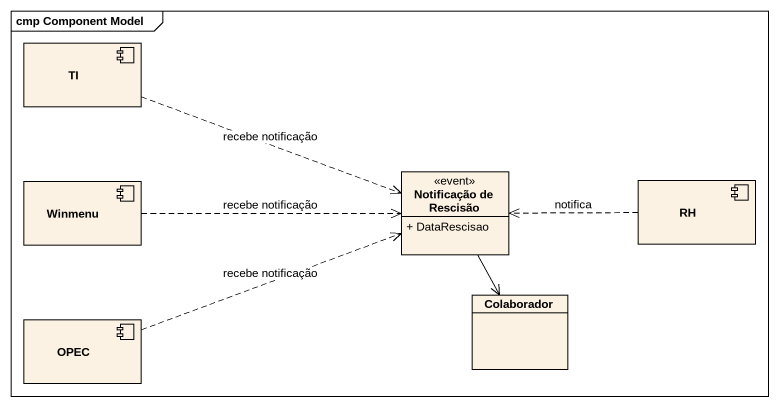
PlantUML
@startuml
mainframe cmp Component Model
allowmixing
hide circle
hide empty members
skinparam classAttributeIconSize 0
component TI
component Winmenu
class "Notificação de Rescisão" as Notificação_de_Rescisão <<event>> {
  + DataRescisao
}
component RH
component OPEC
class Colaborador
TI .right.> Notificação_de_Rescisão : recebe notificação
Winmenu .right.> Notificação_de_Rescisão : recebe notificação
Notificação_de_Rescisão --> Colaborador
RH .left.> Notificação_de_Rescisão : notifica
OPEC .right.> Notificação_de_Rescisão : recebe notificação
@enduml
